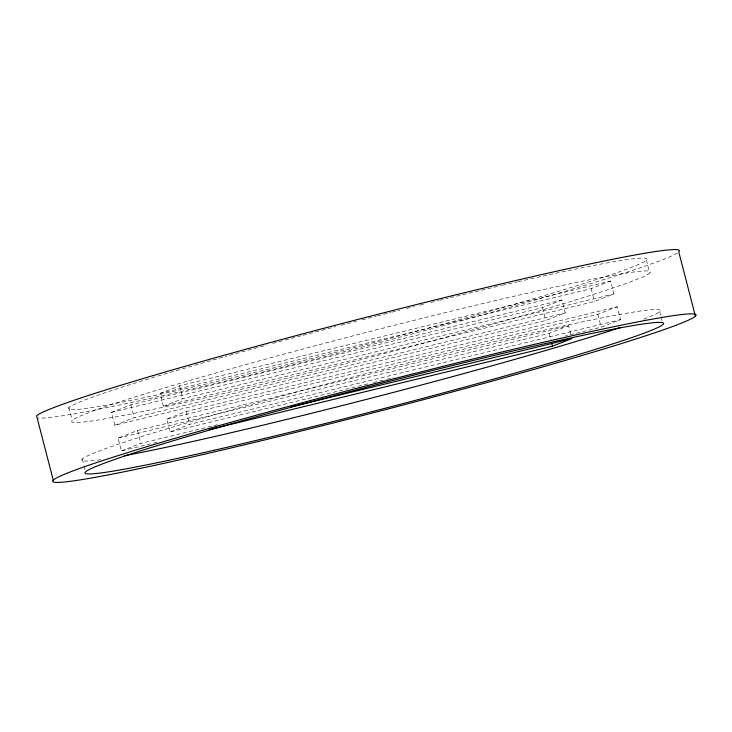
<?xml version="1.0" encoding="UTF-8"?>
<svg xmlns="http://www.w3.org/2000/svg" width="732" height="732" viewBox="0 0 732 732"><rect width="100%" height="100%" fill="white"/><g stroke="black" fill="none" stroke-linecap="round" stroke-linejoin="round"><path stroke-width="0.55" stroke-dasharray="3.66 2.75" d="M111.447 412.381L130.854 404.805L561.911 300.038L565.241 312.903L545.825 320.479L114.768 425.237L111.447 412.381L542.504 307.614L561.911 300.038M160.116 393.386L179.523 385.81L610.579 281.051L613.901 293.907L594.494 301.483L163.437 406.242L160.116 393.386L591.163 288.628L610.579 281.051M114.768 425.237L134.185 417.661L565.241 312.903M163.437 406.242L182.854 398.666L613.901 293.907M156.968 442.311L121.42 450.949L118.099 438.093L137.506 430.517L568.563 325.758L571.061 335.402M367.839 383.897L170.089 431.962L166.759 419.097L186.175 411.521L617.232 306.763L620.553 319.619L601.146 327.195L565.589 335.842M121.42 450.949L140.837 443.372L219.71 424.203M170.089 431.962L189.496 424.386L620.553 319.619M118.099 438.093L549.146 333.335L568.563 325.758M166.759 419.097L597.815 314.339L617.232 306.763M373.393 382.552L385.618 379.579M386.725 379.304L393.395 377.685M646.383 260.162L649.714 273.018A298.802 12.508 -14.5 0 1 200.586 398.876A298.802 12.508 -14.5 0 1 232.739 368.242A298.802 12.508 -14.5 0 1 649.714 273.018M659.688 311.594L660.795 315.876M661.078 316.947L662.186 321.238M591.163 288.628L594.494 301.483M597.815 314.339L601.146 327.195M542.504 307.614L545.825 320.479M549.146 333.335L550.812 339.767M179.523 385.81L182.854 398.666M186.175 411.521L189.496 424.386M130.854 404.805L134.185 417.661M137.506 430.517L140.837 443.372M68.982 407.55L72.312 420.406M82.286 458.982L83.951 465.406M84.226 466.485L85.058 469.697M677.384 252.952A332.319 13.917 -14.5 0 1 357.289 348.331A332.319 13.917 -14.5 0 1 37.899 417.99M518.119 281.692A298.802 12.508 -14.5 0 1 567.501 288.591A298.802 12.508 -14.5 0 1 125.62 401.475A298.802 12.508 -14.5 0 1 227.103 356.036M229.418 355.386A298.802 12.508 -14.5 0 1 267.134 344.955M272.716 343.436A298.802 12.508 -14.5 0 1 300.898 335.842M303.03 335.274A298.802 12.508 -14.5 0 1 335.659 326.655M341.167 325.218A298.802 12.508 -14.5 0 1 356.585 321.22M362.075 319.802A298.802 12.508 -14.5 0 1 376.257 316.169M377.364 315.885A298.802 12.508 -14.5 0 1 390.806 312.463M391.931 312.18A298.802 12.508 -14.5 0 1 399.782 310.203M406.507 308.511A298.802 12.508 -14.5 0 1 414.33 306.562M419.894 305.18A298.802 12.508 -14.5 0 1 425.429 303.807M430.928 302.444A298.802 12.508 -14.5 0 1 438.56 300.568M439.639 300.303A298.802 12.508 -14.5 0 1 448.222 298.208M450.345 297.695A298.802 12.508 -14.5 0 1 501.292 285.572M502.362 285.315A298.802 12.508 -14.5 0 1 517.094 281.921M100.687 459.669A298.802 12.508 -14.5 0 1 367.857 373.174A298.802 12.508 -14.5 0 1 643.455 319.298"/><path stroke-width="1.1" d="M209.187 429.62L552.477 346.19L571.884 338.614L290.814 406.928M695.4 316.187A332.319 13.917 -14.5 0 0 231.651 422.09A332.319 13.917 -14.5 0 0 195.883 456.164A332.319 13.917 -14.5 0 0 695.4 316.187L678.774 251.89A332.319 13.917 -14.5 0 0 378.334 314.184A332.319 13.917 -14.5 0 0 36.6 415.813L53.226 480.11M551.644 342.979L552.477 346.19M620.745 327.341A298.802 12.508 -14.5 0 1 124.165 455.743M213.881 450.308A298.802 12.508 -14.5 0 0 663.018 324.45A298.802 12.508 -14.5 0 0 246.043 419.674A298.802 12.508 -14.5 0 0 213.881 450.308"/></g></svg>
